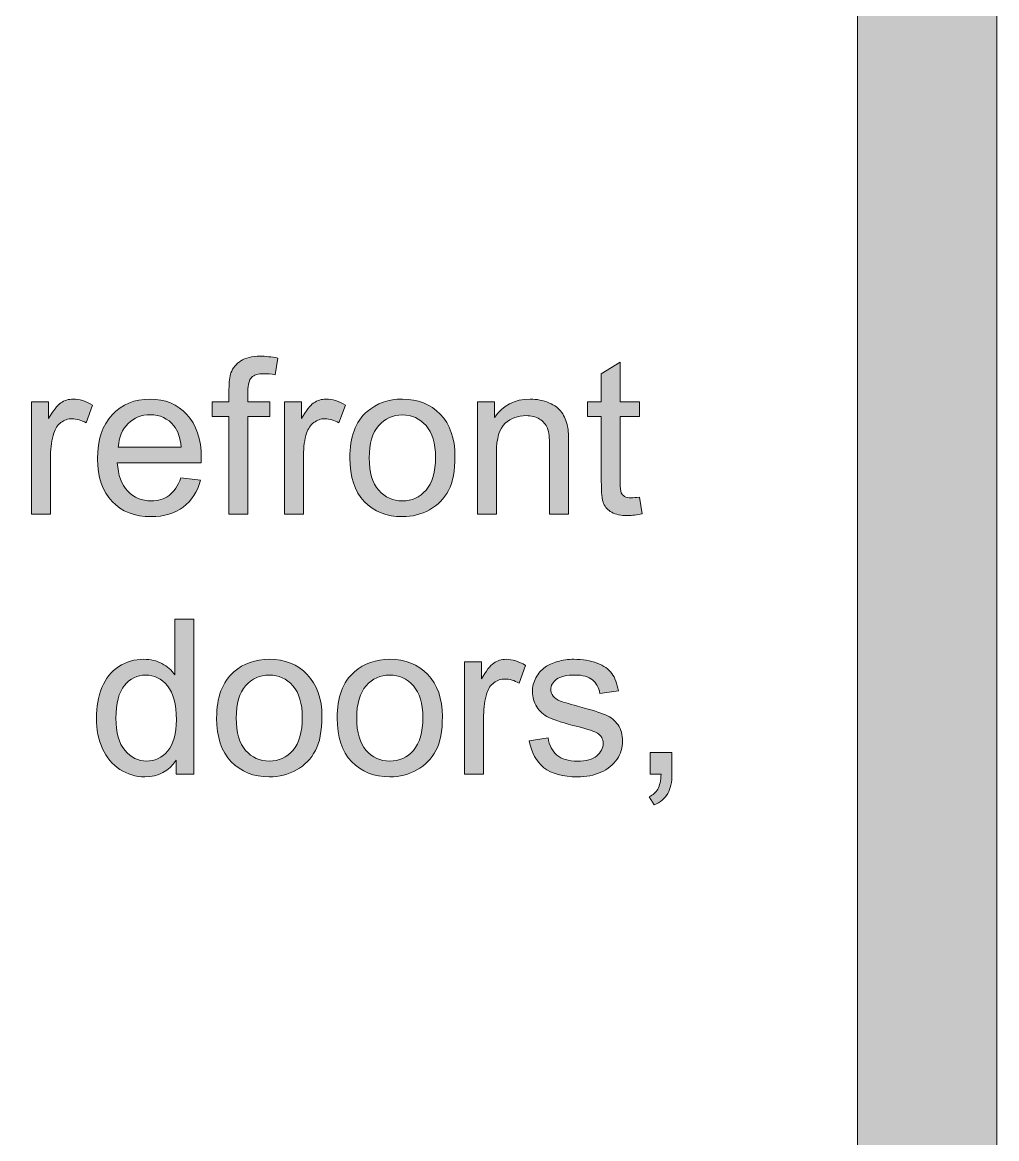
# Model space of a CAD drawing. Header units: inches. Extents: x -17.6 to 82.3, y -15.1 to 23.2.
# Drawn here: x 81.465 to 82.339, y -4.854 to -3.853 of the extents above; entities that cross this region are included whole.
import ezdxf

# ---------------------------------------------------------------- set-up
doc = ezdxf.new("R2010")
doc.units = ezdxf.units.IN
doc.header["$MEASUREMENT"] = 0
doc.layers.get('0').update_dxf_attribs({"lineweight": 0})
doc.layers.add('G-ANNO-TTLB', color=7, linetype='Continuous', lineweight=0)

# ---------------------------------------------------------------- blocks, each defined once
blk = doc.blocks.new('Block_3')
at = {"true_color": 0x000000, "transparency": 33554687}
h = blk.add_hatch(color=18, dxfattribs=at)
h.dxf.hatch_style = 2
edge = h.paths.add_edge_path()
edge.add_spline(control_points=[(81.6504, -4.2938), (81.6504, -4.2938), (81.6504, -4.2062), (81.6504, -4.2062), (81.6504, -4.2062), (81.6353, -4.2062), (81.6353, -4.2062), (81.6353, -4.2062), (81.6353, -4.193), (81.6353, -4.193), (81.6353, -4.193), (81.6504, -4.193), (81.6504, -4.193), (81.6504, -4.193), (81.6504, -4.1822), (81.6504, -4.1822), (81.6504, -4.1755), (81.651, -4.1704), (81.6522, -4.1671), (81.6539, -4.1627), (81.6568, -4.1591), (81.6609, -4.1564), (81.6651, -4.1536), (81.6709, -4.1522), (81.6783, -4.1522), (81.6831, -4.1522), (81.6885, -4.1528), (81.6943, -4.1539), (81.6943, -4.1539), (81.6917, -4.1688), (81.6917, -4.1688), (81.6882, -4.1682), (81.6848, -4.1679), (81.6817, -4.1679), (81.6765, -4.1679), (81.6728, -4.169), (81.6707, -4.1712), (81.6685, -4.1734), (81.6674, -4.1776), (81.6674, -4.1836), (81.6674, -4.1836), (81.6674, -4.193), (81.6674, -4.193), (81.6674, -4.193), (81.6871, -4.193), (81.6871, -4.193), (81.6871, -4.193), (81.6871, -4.2062), (81.6871, -4.2062), (81.6871, -4.2062), (81.6674, -4.2062), (81.6674, -4.2062), (81.6674, -4.2062), (81.6674, -4.2938), (81.6674, -4.2938), (81.6674, -4.2938), (81.6504, -4.2938), (81.6504, -4.2938)], knot_values=[0, 0, 0, 0, 1, 1, 1, 2, 2, 2, 3, 3, 3, 4, 4, 4, 5, 5, 5, 6, 6, 6, 7, 7, 7, 8, 8, 8, 9, 9, 9, 10, 10, 10, 11, 11, 11, 12, 12, 12, 13, 13, 13, 14, 14, 14, 15, 15, 15, 16, 16, 16, 17, 17, 17, 18, 18, 18, 19, 19, 19, 19], degree=3, periodic=0)
h = blk.add_hatch(color=18, dxfattribs=at)
h.dxf.hatch_style = 2
edge = h.paths.add_edge_path()
edge.add_spline(control_points=[(82.0187, -4.2785), (82.0187, -4.2785), (82.0212, -4.2936), (82.0212, -4.2936), (82.0164, -4.2946), (82.0121, -4.2951), (82.0083, -4.2951), (82.0021, -4.2951), (81.9973, -4.2941), (81.9938, -4.2922), (81.9904, -4.2902), (81.988, -4.2876), (81.9866, -4.2844), (81.9852, -4.2812), (81.9845, -4.2745), (81.9845, -4.2643), (81.9845, -4.2643), (81.9845, -4.2062), (81.9845, -4.2062), (81.9845, -4.2062), (81.972, -4.2062), (81.972, -4.2062), (81.972, -4.2062), (81.972, -4.193), (81.972, -4.193), (81.972, -4.193), (81.9845, -4.193), (81.9845, -4.193), (81.9845, -4.193), (81.9845, -4.168), (81.9845, -4.168), (81.9845, -4.168), (82.0015, -4.1577), (82.0015, -4.1577), (82.0015, -4.1577), (82.0015, -4.193), (82.0015, -4.193), (82.0015, -4.193), (82.0187, -4.193), (82.0187, -4.193), (82.0187, -4.193), (82.0187, -4.2062), (82.0187, -4.2062), (82.0187, -4.2062), (82.0015, -4.2062), (82.0015, -4.2062), (82.0015, -4.2062), (82.0015, -4.2652), (82.0015, -4.2652), (82.0015, -4.2701), (82.0018, -4.2732), (82.0024, -4.2746), (82.003, -4.276), (82.004, -4.2771), (82.0054, -4.2779), (82.0067, -4.2788), (82.0087, -4.2792), (82.0112, -4.2792), (82.0131, -4.2792), (82.0156, -4.2789), (82.0187, -4.2785)], knot_values=[0, 0, 0, 0, 1, 1, 1, 2, 2, 2, 3, 3, 3, 4, 4, 4, 5, 5, 5, 6, 6, 6, 7, 7, 7, 8, 8, 8, 9, 9, 9, 10, 10, 10, 11, 11, 11, 12, 12, 12, 13, 13, 13, 14, 14, 14, 15, 15, 15, 16, 16, 16, 17, 17, 17, 18, 18, 18, 19, 19, 19, 20, 20, 20, 20], degree=3, periodic=0)
h = blk.add_hatch(color=18, dxfattribs=at)
h.dxf.hatch_style = 2
edge = h.paths.add_edge_path()
edge.add_spline(control_points=[(81.4733, -4.2938), (81.4733, -4.2938), (81.4733, -4.193), (81.4733, -4.193), (81.4733, -4.193), (81.4886, -4.193), (81.4886, -4.193), (81.4886, -4.193), (81.4886, -4.2082), (81.4886, -4.2082), (81.4926, -4.2011), (81.4962, -4.1964), (81.4995, -4.1941), (81.5028, -4.1918), (81.5065, -4.1907), (81.5105, -4.1907), (81.5162, -4.1907), (81.5221, -4.1925), (81.528, -4.1962), (81.528, -4.1962), (81.5222, -4.212), (81.5222, -4.212), (81.518, -4.2096), (81.5138, -4.2083), (81.5096, -4.2083), (81.5059, -4.2083), (81.5025, -4.2095), (81.4996, -4.2117), (81.4966, -4.2139), (81.4945, -4.2171), (81.4932, -4.2211), (81.4913, -4.2271), (81.4903, -4.2338), (81.4903, -4.241), (81.4903, -4.241), (81.4903, -4.2938), (81.4903, -4.2938), (81.4903, -4.2938), (81.4733, -4.2938), (81.4733, -4.2938)], knot_values=[0, 0, 0, 0, 1, 1, 1, 2, 2, 2, 3, 3, 3, 4, 4, 4, 5, 5, 5, 6, 6, 6, 7, 7, 7, 8, 8, 8, 9, 9, 9, 10, 10, 10, 11, 11, 11, 12, 12, 12, 13, 13, 13, 13], degree=3, periodic=0)
h = blk.add_hatch(color=18, dxfattribs=at)
h.dxf.hatch_style = 2
edge = h.paths.add_edge_path()
edge.add_spline(control_points=[(81.5511, -4.2337), (81.5511, -4.2337), (81.6074, -4.2337), (81.6074, -4.2337), (81.6067, -4.2252), (81.6045, -4.2188), (81.601, -4.2146), (81.5955, -4.208), (81.5885, -4.2047), (81.5798, -4.2047), (81.5719, -4.2047), (81.5653, -4.2074), (81.56, -4.2126), (81.5546, -4.2179), (81.5517, -4.2249), (81.5511, -4.2337)], knot_values=[0, 0, 0, 0, 1, 1, 1, 2, 2, 2, 3, 3, 3, 4, 4, 4, 5, 5, 5, 5], degree=3, periodic=0)
edge = h.paths.add_edge_path()
edge.add_spline(control_points=[(81.6072, -4.2613), (81.6072, -4.2613), (81.6249, -4.2635), (81.6249, -4.2635), (81.6221, -4.2738), (81.6169, -4.2818), (81.6094, -4.2875), (81.6019, -4.2932), (81.5923, -4.2961), (81.5805, -4.2961), (81.5658, -4.2961), (81.5541, -4.2915), (81.5455, -4.2824), (81.5368, -4.2734), (81.5325, -4.2606), (81.5325, -4.2442), (81.5325, -4.2273), (81.5369, -4.2141), (81.5456, -4.2047), (81.5543, -4.1954), (81.5657, -4.1907), (81.5796, -4.1907), (81.5931, -4.1907), (81.6041, -4.1953), (81.6126, -4.2044), (81.6212, -4.2136), (81.6255, -4.2265), (81.6255, -4.2432), (81.6255, -4.2442), (81.6254, -4.2457), (81.6254, -4.2477), (81.6254, -4.2477), (81.5502, -4.2477), (81.5502, -4.2477), (81.5508, -4.2588), (81.5539, -4.2673), (81.5596, -4.2732), (81.5652, -4.2791), (81.5722, -4.282), (81.5806, -4.282), (81.5869, -4.282), (81.5923, -4.2804), (81.5967, -4.2771), (81.6011, -4.2738), (81.6046, -4.2685), (81.6072, -4.2613)], knot_values=[0, 0, 0, 0, 1, 1, 1, 2, 2, 2, 3, 3, 3, 4, 4, 4, 5, 5, 5, 6, 6, 6, 7, 7, 7, 8, 8, 8, 9, 9, 9, 10, 10, 10, 11, 11, 11, 12, 12, 12, 13, 13, 13, 14, 14, 14, 15, 15, 15, 15], degree=3, periodic=0)
h = blk.add_hatch(color=18, dxfattribs=at)
h.dxf.hatch_style = 2
edge = h.paths.add_edge_path()
edge.add_spline(control_points=[(81.7002, -4.2938), (81.7002, -4.2938), (81.7002, -4.193), (81.7002, -4.193), (81.7002, -4.193), (81.7155, -4.193), (81.7155, -4.193), (81.7155, -4.193), (81.7155, -4.2082), (81.7155, -4.2082), (81.7195, -4.2011), (81.7231, -4.1964), (81.7264, -4.1941), (81.7297, -4.1918), (81.7334, -4.1907), (81.7374, -4.1907), (81.7432, -4.1907), (81.749, -4.1925), (81.755, -4.1962), (81.755, -4.1962), (81.7491, -4.212), (81.7491, -4.212), (81.7449, -4.2096), (81.7407, -4.2083), (81.7365, -4.2083), (81.7328, -4.2083), (81.7295, -4.2095), (81.7265, -4.2117), (81.7235, -4.2139), (81.7214, -4.2171), (81.7201, -4.2211), (81.7182, -4.2271), (81.7173, -4.2338), (81.7173, -4.241), (81.7173, -4.241), (81.7173, -4.2938), (81.7173, -4.2938), (81.7173, -4.2938), (81.7002, -4.2938), (81.7002, -4.2938)], knot_values=[0, 0, 0, 0, 1, 1, 1, 2, 2, 2, 3, 3, 3, 4, 4, 4, 5, 5, 5, 6, 6, 6, 7, 7, 7, 8, 8, 8, 9, 9, 9, 10, 10, 10, 11, 11, 11, 12, 12, 12, 13, 13, 13, 13], degree=3, periodic=0)
h = blk.add_hatch(color=18, dxfattribs=at)
h.dxf.hatch_style = 2
edge = h.paths.add_edge_path()
edge.add_spline(control_points=[(81.7763, -4.2434), (81.7763, -4.2563), (81.7791, -4.266), (81.7848, -4.2724), (81.7904, -4.2788), (81.7975, -4.282), (81.806, -4.282), (81.8145, -4.282), (81.8216, -4.2788), (81.8272, -4.2723), (81.8328, -4.2659), (81.8357, -4.256), (81.8357, -4.2428), (81.8357, -4.2303), (81.8328, -4.2209), (81.8272, -4.2145), (81.8215, -4.208), (81.8145, -4.2048), (81.806, -4.2048), (81.7975, -4.2048), (81.7904, -4.208), (81.7848, -4.2144), (81.7791, -4.2208), (81.7763, -4.2305), (81.7763, -4.2434)], knot_values=[0, 0, 0, 0, 1, 1, 1, 2, 2, 2, 3, 3, 3, 4, 4, 4, 5, 5, 5, 6, 6, 6, 7, 7, 7, 8, 8, 8, 8], degree=3, periodic=0)
edge = h.paths.add_edge_path()
edge.add_spline(control_points=[(81.7588, -4.2434), (81.7588, -4.2247), (81.7639, -4.2109), (81.7743, -4.2019), (81.783, -4.1944), (81.7936, -4.1907), (81.806, -4.1907), (81.8199, -4.1907), (81.8312, -4.1952), (81.84, -4.2043), (81.8488, -4.2134), (81.8532, -4.2259), (81.8532, -4.2419), (81.8532, -4.2549), (81.8513, -4.2651), (81.8474, -4.2726), (81.8435, -4.28), (81.8378, -4.2858), (81.8304, -4.2899), (81.8229, -4.294), (81.8148, -4.2961), (81.806, -4.2961), (81.7919, -4.2961), (81.7805, -4.2915), (81.7718, -4.2825), (81.7631, -4.2734), (81.7588, -4.2604), (81.7588, -4.2434)], knot_values=[0, 0, 0, 0, 1, 1, 1, 2, 2, 2, 3, 3, 3, 4, 4, 4, 5, 5, 5, 6, 6, 6, 7, 7, 7, 8, 8, 8, 9, 9, 9, 9], degree=3, periodic=0)
h = blk.add_hatch(color=18, dxfattribs=at)
h.dxf.hatch_style = 2
edge = h.paths.add_edge_path()
edge.add_spline(control_points=[(81.8733, -4.2938), (81.8733, -4.2938), (81.8733, -4.193), (81.8733, -4.193), (81.8733, -4.193), (81.8886, -4.193), (81.8886, -4.193), (81.8886, -4.193), (81.8886, -4.2073), (81.8886, -4.2073), (81.8961, -4.1962), (81.9067, -4.1907), (81.9207, -4.1907), (81.9268, -4.1907), (81.9324, -4.1918), (81.9375, -4.194), (81.9426, -4.1961), (81.9464, -4.199), (81.9489, -4.2025), (81.9515, -4.2061), (81.9532, -4.2103), (81.9542, -4.2152), (81.9549, -4.2183), (81.9552, -4.2239), (81.9552, -4.2318), (81.9552, -4.2318), (81.9552, -4.2938), (81.9552, -4.2938), (81.9552, -4.2938), (81.9381, -4.2938), (81.9381, -4.2938), (81.9381, -4.2938), (81.9381, -4.2324), (81.9381, -4.2324), (81.9381, -4.2255), (81.9374, -4.2203), (81.9361, -4.2168), (81.9348, -4.2134), (81.9324, -4.2106), (81.929, -4.2086), (81.9256, -4.2065), (81.9217, -4.2055), (81.9171, -4.2055), (81.9098, -4.2055), (81.9036, -4.2078), (81.8983, -4.2124), (81.893, -4.217), (81.8904, -4.2258), (81.8904, -4.2387), (81.8904, -4.2387), (81.8904, -4.2938), (81.8904, -4.2938), (81.8904, -4.2938), (81.8733, -4.2938), (81.8733, -4.2938)], knot_values=[0, 0, 0, 0, 1, 1, 1, 2, 2, 2, 3, 3, 3, 4, 4, 4, 5, 5, 5, 6, 6, 6, 7, 7, 7, 8, 8, 8, 9, 9, 9, 10, 10, 10, 11, 11, 11, 12, 12, 12, 13, 13, 13, 14, 14, 14, 15, 15, 15, 16, 16, 16, 17, 17, 17, 18, 18, 18, 18], degree=3, periodic=0)
h = blk.add_hatch(color=18, dxfattribs=at)
h.dxf.hatch_style = 2
edge = h.paths.add_edge_path()
edge.add_spline(control_points=[(81.5489, -4.4768), (81.5489, -4.4897), (81.5516, -4.4994), (81.5571, -4.5058), (81.5625, -4.5121), (81.569, -4.5153), (81.5764, -4.5153), (81.5838, -4.5153), (81.5902, -4.5123), (81.5954, -4.5062), (81.6006, -4.5001), (81.6032, -4.4907), (81.6032, -4.4782), (81.6032, -4.4644), (81.6006, -4.4543), (81.5953, -4.4478), (81.59, -4.4414), (81.5834, -4.4382), (81.5756, -4.4382), (81.568, -4.4382), (81.5617, -4.4413), (81.5566, -4.4475), (81.5515, -4.4537), (81.5489, -4.4634), (81.5489, -4.4768)], knot_values=[0, 0, 0, 0, 1, 1, 1, 2, 2, 2, 3, 3, 3, 4, 4, 4, 5, 5, 5, 6, 6, 6, 7, 7, 7, 8, 8, 8, 8], degree=3, periodic=0)
edge = h.paths.add_edge_path()
edge.add_spline(control_points=[(81.6029, -4.5271), (81.6029, -4.5271), (81.6029, -4.5144), (81.6029, -4.5144), (81.5966, -4.5244), (81.5872, -4.5294), (81.5748, -4.5294), (81.5667, -4.5294), (81.5593, -4.5272), (81.5526, -4.5227), (81.5458, -4.5183), (81.5406, -4.5121), (81.5369, -4.5042), (81.5332, -4.4962), (81.5314, -4.4871), (81.5314, -4.4768), (81.5314, -4.4667), (81.533, -4.4576), (81.5364, -4.4494), (81.5398, -4.4412), (81.5448, -4.4349), (81.5515, -4.4306), (81.5582, -4.4262), (81.5657, -4.424), (81.574, -4.424), (81.5801, -4.424), (81.5855, -4.4253), (81.5902, -4.4279), (81.595, -4.4304), (81.5988, -4.4338), (81.6018, -4.4379), (81.6018, -4.4379), (81.6018, -4.3879), (81.6018, -4.3879), (81.6018, -4.3879), (81.6188, -4.3879), (81.6188, -4.3879), (81.6188, -4.3879), (81.6188, -4.5271), (81.6188, -4.5271), (81.6188, -4.5271), (81.6029, -4.5271), (81.6029, -4.5271)], knot_values=[0, 0, 0, 0, 1, 1, 1, 2, 2, 2, 3, 3, 3, 4, 4, 4, 5, 5, 5, 6, 6, 6, 7, 7, 7, 8, 8, 8, 9, 9, 9, 10, 10, 10, 11, 11, 11, 12, 12, 12, 13, 13, 13, 14, 14, 14, 14], degree=3, periodic=0)
h = blk.add_hatch(color=18, dxfattribs=at)
h.dxf.hatch_style = 2
edge = h.paths.add_edge_path()
edge.add_spline(control_points=[(81.6569, -4.4767), (81.6569, -4.4896), (81.6597, -4.4993), (81.6653, -4.5057), (81.671, -4.5121), (81.6781, -4.5153), (81.6866, -4.5153), (81.6951, -4.5153), (81.7021, -4.5121), (81.7078, -4.5057), (81.7134, -4.4992), (81.7162, -4.4894), (81.7162, -4.4761), (81.7162, -4.4637), (81.7134, -4.4542), (81.7077, -4.4478), (81.7021, -4.4414), (81.695, -4.4382), (81.6866, -4.4382), (81.6781, -4.4382), (81.671, -4.4414), (81.6653, -4.4477), (81.6597, -4.4541), (81.6569, -4.4638), (81.6569, -4.4767)], knot_values=[0, 0, 0, 0, 1, 1, 1, 2, 2, 2, 3, 3, 3, 4, 4, 4, 5, 5, 5, 6, 6, 6, 7, 7, 7, 8, 8, 8, 8], degree=3, periodic=0)
edge = h.paths.add_edge_path()
edge.add_spline(control_points=[(81.6393, -4.4767), (81.6393, -4.458), (81.6445, -4.4442), (81.6549, -4.4352), (81.6636, -4.4277), (81.6741, -4.424), (81.6866, -4.424), (81.7005, -4.424), (81.7118, -4.4285), (81.7206, -4.4376), (81.7294, -4.4467), (81.7338, -4.4593), (81.7338, -4.4753), (81.7338, -4.4883), (81.7318, -4.4985), (81.7279, -4.5059), (81.7241, -4.5133), (81.7184, -4.5191), (81.711, -4.5232), (81.7035, -4.5273), (81.6954, -4.5294), (81.6866, -4.5294), (81.6725, -4.5294), (81.6611, -4.5249), (81.6524, -4.5158), (81.6437, -4.5068), (81.6393, -4.4937), (81.6393, -4.4767)], knot_values=[0, 0, 0, 0, 1, 1, 1, 2, 2, 2, 3, 3, 3, 4, 4, 4, 5, 5, 5, 6, 6, 6, 7, 7, 7, 8, 8, 8, 9, 9, 9, 9], degree=3, periodic=0)
h = blk.add_hatch(color=18, dxfattribs=at)
h.dxf.hatch_style = 2
edge = h.paths.add_edge_path()
edge.add_spline(control_points=[(81.765, -4.4767), (81.765, -4.4896), (81.7678, -4.4993), (81.7735, -4.5057), (81.7791, -4.5121), (81.7862, -4.5153), (81.7947, -4.5153), (81.8032, -4.5153), (81.8103, -4.5121), (81.8159, -4.5057), (81.8215, -4.4992), (81.8244, -4.4894), (81.8244, -4.4761), (81.8244, -4.4637), (81.8215, -4.4542), (81.8159, -4.4478), (81.8102, -4.4414), (81.8032, -4.4382), (81.7947, -4.4382), (81.7862, -4.4382), (81.7791, -4.4414), (81.7735, -4.4477), (81.7678, -4.4541), (81.765, -4.4638), (81.765, -4.4767)], knot_values=[0, 0, 0, 0, 1, 1, 1, 2, 2, 2, 3, 3, 3, 4, 4, 4, 5, 5, 5, 6, 6, 6, 7, 7, 7, 8, 8, 8, 8], degree=3, periodic=0)
edge = h.paths.add_edge_path()
edge.add_spline(control_points=[(81.7475, -4.4767), (81.7475, -4.458), (81.7526, -4.4442), (81.763, -4.4352), (81.7717, -4.4277), (81.7823, -4.424), (81.7947, -4.424), (81.8086, -4.424), (81.8199, -4.4285), (81.8287, -4.4376), (81.8375, -4.4467), (81.8419, -4.4593), (81.8419, -4.4753), (81.8419, -4.4883), (81.84, -4.4985), (81.8361, -4.5059), (81.8322, -4.5133), (81.8265, -4.5191), (81.8191, -4.5232), (81.8117, -4.5273), (81.8035, -4.5294), (81.7947, -4.5294), (81.7806, -4.5294), (81.7692, -4.5249), (81.7605, -4.5158), (81.7518, -4.5068), (81.7475, -4.4937), (81.7475, -4.4767)], knot_values=[0, 0, 0, 0, 1, 1, 1, 2, 2, 2, 3, 3, 3, 4, 4, 4, 5, 5, 5, 6, 6, 6, 7, 7, 7, 8, 8, 8, 9, 9, 9, 9], degree=3, periodic=0)
h = blk.add_hatch(color=18, dxfattribs=at)
h.dxf.hatch_style = 2
edge = h.paths.add_edge_path()
edge.add_spline(control_points=[(81.8618, -4.5271), (81.8618, -4.5271), (81.8618, -4.4263), (81.8618, -4.4263), (81.8618, -4.4263), (81.8771, -4.4263), (81.8771, -4.4263), (81.8771, -4.4263), (81.8771, -4.4416), (81.8771, -4.4416), (81.8811, -4.4344), (81.8847, -4.4297), (81.888, -4.4274), (81.8913, -4.4251), (81.895, -4.424), (81.899, -4.424), (81.9047, -4.424), (81.9106, -4.4258), (81.9166, -4.4295), (81.9166, -4.4295), (81.9107, -4.4454), (81.9107, -4.4454), (81.9065, -4.4429), (81.9023, -4.4417), (81.8981, -4.4417), (81.8944, -4.4417), (81.891, -4.4428), (81.8881, -4.445), (81.8851, -4.4473), (81.883, -4.4504), (81.8817, -4.4544), (81.8798, -4.4605), (81.8789, -4.4671), (81.8789, -4.4743), (81.8789, -4.4743), (81.8789, -4.5271), (81.8789, -4.5271), (81.8789, -4.5271), (81.8618, -4.5271), (81.8618, -4.5271)], knot_values=[0, 0, 0, 0, 1, 1, 1, 2, 2, 2, 3, 3, 3, 4, 4, 4, 5, 5, 5, 6, 6, 6, 7, 7, 7, 8, 8, 8, 9, 9, 9, 10, 10, 10, 11, 11, 11, 12, 12, 12, 13, 13, 13, 13], degree=3, periodic=0)
h = blk.add_hatch(color=18, dxfattribs=at)
h.dxf.hatch_style = 2
edge = h.paths.add_edge_path()
edge.add_spline(control_points=[(81.9199, -4.497), (81.9199, -4.497), (81.9368, -4.4944), (81.9368, -4.4944), (81.9377, -4.5011), (81.9404, -4.5063), (81.9447, -4.5099), (81.949, -4.5135), (81.9551, -4.5153), (81.9629, -4.5153), (81.9707, -4.5153), (81.9766, -4.5137), (81.9804, -4.5105), (81.9842, -4.5074), (81.9861, -4.5036), (81.9861, -4.4993), (81.9861, -4.4954), (81.9844, -4.4924), (81.981, -4.4902), (81.9787, -4.4887), (81.9728, -4.4867), (81.9635, -4.4844), (81.951, -4.4812), (81.9423, -4.4785), (81.9375, -4.4762), (81.9326, -4.4739), (81.929, -4.4707), (81.9265, -4.4666), (81.924, -4.4625), (81.9227, -4.458), (81.9227, -4.4531), (81.9227, -4.4486), (81.9237, -4.4444), (81.9258, -4.4406), (81.9279, -4.4367), (81.9307, -4.4336), (81.9342, -4.431), (81.9369, -4.4291), (81.9405, -4.4274), (81.9451, -4.426), (81.9497, -4.4247), (81.9546, -4.424), (81.9599, -4.424), (81.9678, -4.424), (81.9747, -4.4251), (81.9807, -4.4274), (81.9867, -4.4297), (81.9911, -4.4328), (81.9939, -4.4367), (81.9968, -4.4406), (81.9987, -4.4458), (81.9998, -4.4523), (81.9998, -4.4523), (81.9831, -4.4546), (81.9831, -4.4546), (81.9823, -4.4494), (81.9801, -4.4453), (81.9765, -4.4424), (81.9729, -4.4395), (81.9677, -4.4381), (81.9611, -4.4381), (81.9532, -4.4381), (81.9476, -4.4394), (81.9443, -4.4419), (81.9409, -4.4445), (81.9392, -4.4476), (81.9392, -4.4511), (81.9392, -4.4533), (81.9399, -4.4553), (81.9413, -4.457), (81.9427, -4.4589), (81.9449, -4.4604), (81.9479, -4.4616), (81.9496, -4.4622), (81.9546, -4.4637), (81.963, -4.466), (81.9751, -4.4692), (81.9835, -4.4718), (81.9883, -4.4739), (81.9931, -4.476), (81.9968, -4.4789), (81.9995, -4.4829), (82.0023, -4.4868), (82.0036, -4.4917), (82.0036, -4.4975), (82.0036, -4.5032), (82.002, -4.5086), (81.9986, -4.5136), (81.9953, -4.5186), (81.9905, -4.5225), (81.9842, -4.5253), (81.978, -4.528), (81.9709, -4.5294), (81.963, -4.5294), (81.9499, -4.5294), (81.9399, -4.5267), (81.933, -4.5212), (81.9262, -4.5158), (81.9218, -4.5077), (81.9199, -4.497)], knot_values=[0, 0, 0, 0, 1, 1, 1, 2, 2, 2, 3, 3, 3, 4, 4, 4, 5, 5, 5, 6, 6, 6, 7, 7, 7, 8, 8, 8, 9, 9, 9, 10, 10, 10, 11, 11, 11, 12, 12, 12, 13, 13, 13, 14, 14, 14, 15, 15, 15, 16, 16, 16, 17, 17, 17, 18, 18, 18, 19, 19, 19, 20, 20, 20, 21, 21, 21, 22, 22, 22, 23, 23, 23, 24, 24, 24, 25, 25, 25, 26, 26, 26, 27, 27, 27, 28, 28, 28, 29, 29, 29, 30, 30, 30, 31, 31, 31, 32, 32, 32, 33, 33, 33, 33], degree=3, periodic=0)
h = blk.add_hatch(color=18, dxfattribs=at)
h.dxf.hatch_style = 2
edge = h.paths.add_edge_path()
edge.add_spline(control_points=[(82.0284, -4.5271), (82.0284, -4.5271), (82.0284, -4.5076), (82.0284, -4.5076), (82.0284, -4.5076), (82.0479, -4.5076), (82.0479, -4.5076), (82.0479, -4.5076), (82.0479, -4.5271), (82.0479, -4.5271), (82.0479, -4.5343), (82.0466, -4.54), (82.0441, -4.5444), (82.0415, -4.5488), (82.0375, -4.5522), (82.032, -4.5546), (82.032, -4.5546), (82.0273, -4.5473), (82.0273, -4.5473), (82.0309, -4.5457), (82.0335, -4.5434), (82.0352, -4.5404), (82.0369, -4.5373), (82.0379, -4.5329), (82.0381, -4.5271), (82.0381, -4.5271), (82.0284, -4.5271), (82.0284, -4.5271)], knot_values=[0, 0, 0, 0, 1, 1, 1, 2, 2, 2, 3, 3, 3, 4, 4, 4, 5, 5, 5, 6, 6, 6, 7, 7, 7, 8, 8, 8, 9, 9, 9, 9], degree=3, periodic=0)
for points, knots in [([(81.6504, -4.2938), (81.6504, -4.2938), (81.6504, -4.2062), (81.6504, -4.2062), (81.6504, -4.2062), (81.6353, -4.2062), (81.6353, -4.2062), (81.6353, -4.2062), (81.6353, -4.193), (81.6353, -4.193), (81.6353, -4.193), (81.6504, -4.193), (81.6504, -4.193), (81.6504, -4.193), (81.6504, -4.1822), (81.6504, -4.1822), (81.6504, -4.1755), (81.651, -4.1704), (81.6522, -4.1671), (81.6539, -4.1627), (81.6568, -4.1591), (81.6609, -4.1564), (81.6651, -4.1536), (81.6709, -4.1522), (81.6783, -4.1522), (81.6831, -4.1522), (81.6885, -4.1528), (81.6943, -4.1539), (81.6943, -4.1539), (81.6917, -4.1688), (81.6917, -4.1688), (81.6882, -4.1682), (81.6848, -4.1679), (81.6817, -4.1679), (81.6765, -4.1679), (81.6728, -4.169), (81.6707, -4.1712), (81.6685, -4.1734), (81.6674, -4.1776), (81.6674, -4.1836), (81.6674, -4.1836), (81.6674, -4.193), (81.6674, -4.193), (81.6674, -4.193), (81.6871, -4.193), (81.6871, -4.193), (81.6871, -4.193), (81.6871, -4.2062), (81.6871, -4.2062), (81.6871, -4.2062), (81.6674, -4.2062), (81.6674, -4.2062), (81.6674, -4.2062), (81.6674, -4.2938), (81.6674, -4.2938), (81.6674, -4.2938), (81.6504, -4.2938), (81.6504, -4.2938)], [0, 0, 0, 0, 1, 1, 1, 2, 2, 2, 3, 3, 3, 4, 4, 4, 5, 5, 5, 6, 6, 6, 7, 7, 7, 8, 8, 8, 9, 9, 9, 10, 10, 10, 11, 11, 11, 12, 12, 12, 13, 13, 13, 14, 14, 14, 15, 15, 15, 16, 16, 16, 17, 17, 17, 18, 18, 18, 19, 19, 19, 19]), ([(82.0187, -4.2785), (82.0187, -4.2785), (82.0212, -4.2936), (82.0212, -4.2936), (82.0164, -4.2946), (82.0121, -4.2951), (82.0083, -4.2951), (82.0021, -4.2951), (81.9973, -4.2941), (81.9938, -4.2922), (81.9904, -4.2902), (81.988, -4.2876), (81.9866, -4.2844), (81.9852, -4.2812), (81.9845, -4.2745), (81.9845, -4.2643), (81.9845, -4.2643), (81.9845, -4.2062), (81.9845, -4.2062), (81.9845, -4.2062), (81.972, -4.2062), (81.972, -4.2062), (81.972, -4.2062), (81.972, -4.193), (81.972, -4.193), (81.972, -4.193), (81.9845, -4.193), (81.9845, -4.193), (81.9845, -4.193), (81.9845, -4.168), (81.9845, -4.168), (81.9845, -4.168), (82.0015, -4.1577), (82.0015, -4.1577), (82.0015, -4.1577), (82.0015, -4.193), (82.0015, -4.193), (82.0015, -4.193), (82.0187, -4.193), (82.0187, -4.193), (82.0187, -4.193), (82.0187, -4.2062), (82.0187, -4.2062), (82.0187, -4.2062), (82.0015, -4.2062), (82.0015, -4.2062), (82.0015, -4.2062), (82.0015, -4.2652), (82.0015, -4.2652), (82.0015, -4.2701), (82.0018, -4.2732), (82.0024, -4.2746), (82.003, -4.276), (82.004, -4.2771), (82.0054, -4.2779), (82.0067, -4.2788), (82.0087, -4.2792), (82.0112, -4.2792), (82.0131, -4.2792), (82.0156, -4.2789), (82.0187, -4.2785)], [0, 0, 0, 0, 1, 1, 1, 2, 2, 2, 3, 3, 3, 4, 4, 4, 5, 5, 5, 6, 6, 6, 7, 7, 7, 8, 8, 8, 9, 9, 9, 10, 10, 10, 11, 11, 11, 12, 12, 12, 13, 13, 13, 14, 14, 14, 15, 15, 15, 16, 16, 16, 17, 17, 17, 18, 18, 18, 19, 19, 19, 20, 20, 20, 20]), ([(81.4733, -4.2938), (81.4733, -4.2938), (81.4733, -4.193), (81.4733, -4.193), (81.4733, -4.193), (81.4886, -4.193), (81.4886, -4.193), (81.4886, -4.193), (81.4886, -4.2082), (81.4886, -4.2082), (81.4926, -4.2011), (81.4962, -4.1964), (81.4995, -4.1941), (81.5028, -4.1918), (81.5065, -4.1907), (81.5105, -4.1907), (81.5162, -4.1907), (81.5221, -4.1925), (81.528, -4.1962), (81.528, -4.1962), (81.5222, -4.212), (81.5222, -4.212), (81.518, -4.2096), (81.5138, -4.2083), (81.5096, -4.2083), (81.5059, -4.2083), (81.5025, -4.2095), (81.4996, -4.2117), (81.4966, -4.2139), (81.4945, -4.2171), (81.4932, -4.2211), (81.4913, -4.2271), (81.4903, -4.2338), (81.4903, -4.241), (81.4903, -4.241), (81.4903, -4.2938), (81.4903, -4.2938), (81.4903, -4.2938), (81.4733, -4.2938), (81.4733, -4.2938)], [0, 0, 0, 0, 1, 1, 1, 2, 2, 2, 3, 3, 3, 4, 4, 4, 5, 5, 5, 6, 6, 6, 7, 7, 7, 8, 8, 8, 9, 9, 9, 10, 10, 10, 11, 11, 11, 12, 12, 12, 13, 13, 13, 13]), ([(81.6072, -4.2613), (81.6072, -4.2613), (81.6249, -4.2635), (81.6249, -4.2635), (81.6221, -4.2738), (81.6169, -4.2818), (81.6094, -4.2875), (81.6019, -4.2932), (81.5923, -4.2961), (81.5805, -4.2961), (81.5658, -4.2961), (81.5541, -4.2915), (81.5455, -4.2824), (81.5368, -4.2734), (81.5325, -4.2606), (81.5325, -4.2442), (81.5325, -4.2273), (81.5369, -4.2141), (81.5456, -4.2047), (81.5543, -4.1954), (81.5657, -4.1907), (81.5796, -4.1907), (81.5931, -4.1907), (81.6041, -4.1953), (81.6126, -4.2044), (81.6212, -4.2136), (81.6255, -4.2265), (81.6255, -4.2432), (81.6255, -4.2442), (81.6254, -4.2457), (81.6254, -4.2477), (81.6254, -4.2477), (81.5502, -4.2477), (81.5502, -4.2477), (81.5508, -4.2588), (81.5539, -4.2673), (81.5596, -4.2732), (81.5652, -4.2791), (81.5722, -4.282), (81.5806, -4.282), (81.5869, -4.282), (81.5923, -4.2804), (81.5967, -4.2771), (81.6011, -4.2738), (81.6046, -4.2685), (81.6072, -4.2613)], [0, 0, 0, 0, 1, 1, 1, 2, 2, 2, 3, 3, 3, 4, 4, 4, 5, 5, 5, 6, 6, 6, 7, 7, 7, 8, 8, 8, 9, 9, 9, 10, 10, 10, 11, 11, 11, 12, 12, 12, 13, 13, 13, 14, 14, 14, 15, 15, 15, 15]), ([(81.7002, -4.2938), (81.7002, -4.2938), (81.7002, -4.193), (81.7002, -4.193), (81.7002, -4.193), (81.7155, -4.193), (81.7155, -4.193), (81.7155, -4.193), (81.7155, -4.2082), (81.7155, -4.2082), (81.7195, -4.2011), (81.7231, -4.1964), (81.7264, -4.1941), (81.7297, -4.1918), (81.7334, -4.1907), (81.7374, -4.1907), (81.7432, -4.1907), (81.749, -4.1925), (81.755, -4.1962), (81.755, -4.1962), (81.7491, -4.212), (81.7491, -4.212), (81.7449, -4.2096), (81.7407, -4.2083), (81.7365, -4.2083), (81.7328, -4.2083), (81.7295, -4.2095), (81.7265, -4.2117), (81.7235, -4.2139), (81.7214, -4.2171), (81.7201, -4.2211), (81.7182, -4.2271), (81.7173, -4.2338), (81.7173, -4.241), (81.7173, -4.241), (81.7173, -4.2938), (81.7173, -4.2938), (81.7173, -4.2938), (81.7002, -4.2938), (81.7002, -4.2938)], [0, 0, 0, 0, 1, 1, 1, 2, 2, 2, 3, 3, 3, 4, 4, 4, 5, 5, 5, 6, 6, 6, 7, 7, 7, 8, 8, 8, 9, 9, 9, 10, 10, 10, 11, 11, 11, 12, 12, 12, 13, 13, 13, 13]), ([(81.7588, -4.2434), (81.7588, -4.2247), (81.7639, -4.2109), (81.7743, -4.2019), (81.783, -4.1944), (81.7936, -4.1907), (81.806, -4.1907), (81.8199, -4.1907), (81.8312, -4.1952), (81.84, -4.2043), (81.8488, -4.2134), (81.8532, -4.2259), (81.8532, -4.2419), (81.8532, -4.2549), (81.8513, -4.2651), (81.8474, -4.2726), (81.8435, -4.28), (81.8378, -4.2858), (81.8304, -4.2899), (81.8229, -4.294), (81.8148, -4.2961), (81.806, -4.2961), (81.7919, -4.2961), (81.7805, -4.2915), (81.7718, -4.2825), (81.7631, -4.2734), (81.7588, -4.2604), (81.7588, -4.2434)], [0, 0, 0, 0, 1, 1, 1, 2, 2, 2, 3, 3, 3, 4, 4, 4, 5, 5, 5, 6, 6, 6, 7, 7, 7, 8, 8, 8, 9, 9, 9, 9]), ([(81.8733, -4.2938), (81.8733, -4.2938), (81.8733, -4.193), (81.8733, -4.193), (81.8733, -4.193), (81.8886, -4.193), (81.8886, -4.193), (81.8886, -4.193), (81.8886, -4.2073), (81.8886, -4.2073), (81.8961, -4.1962), (81.9067, -4.1907), (81.9207, -4.1907), (81.9268, -4.1907), (81.9324, -4.1918), (81.9375, -4.194), (81.9426, -4.1961), (81.9464, -4.199), (81.9489, -4.2025), (81.9515, -4.2061), (81.9532, -4.2103), (81.9542, -4.2152), (81.9549, -4.2183), (81.9552, -4.2239), (81.9552, -4.2318), (81.9552, -4.2318), (81.9552, -4.2938), (81.9552, -4.2938), (81.9552, -4.2938), (81.9381, -4.2938), (81.9381, -4.2938), (81.9381, -4.2938), (81.9381, -4.2324), (81.9381, -4.2324), (81.9381, -4.2255), (81.9374, -4.2203), (81.9361, -4.2168), (81.9348, -4.2134), (81.9324, -4.2106), (81.929, -4.2086), (81.9256, -4.2065), (81.9217, -4.2055), (81.9171, -4.2055), (81.9098, -4.2055), (81.9036, -4.2078), (81.8983, -4.2124), (81.893, -4.217), (81.8904, -4.2258), (81.8904, -4.2387), (81.8904, -4.2387), (81.8904, -4.2938), (81.8904, -4.2938), (81.8904, -4.2938), (81.8733, -4.2938), (81.8733, -4.2938)], [0, 0, 0, 0, 1, 1, 1, 2, 2, 2, 3, 3, 3, 4, 4, 4, 5, 5, 5, 6, 6, 6, 7, 7, 7, 8, 8, 8, 9, 9, 9, 10, 10, 10, 11, 11, 11, 12, 12, 12, 13, 13, 13, 14, 14, 14, 15, 15, 15, 16, 16, 16, 17, 17, 17, 18, 18, 18, 18]), ([(81.5511, -4.2337), (81.5511, -4.2337), (81.6074, -4.2337), (81.6074, -4.2337), (81.6067, -4.2252), (81.6045, -4.2188), (81.601, -4.2146), (81.5955, -4.208), (81.5885, -4.2047), (81.5798, -4.2047), (81.5719, -4.2047), (81.5653, -4.2074), (81.56, -4.2126), (81.5546, -4.2179), (81.5517, -4.2249), (81.5511, -4.2337)], [0, 0, 0, 0, 1, 1, 1, 2, 2, 2, 3, 3, 3, 4, 4, 4, 5, 5, 5, 5]), ([(81.7763, -4.2434), (81.7763, -4.2563), (81.7791, -4.266), (81.7848, -4.2724), (81.7904, -4.2788), (81.7975, -4.282), (81.806, -4.282), (81.8145, -4.282), (81.8216, -4.2788), (81.8272, -4.2723), (81.8328, -4.2659), (81.8357, -4.256), (81.8357, -4.2428), (81.8357, -4.2303), (81.8328, -4.2209), (81.8272, -4.2145), (81.8215, -4.208), (81.8145, -4.2048), (81.806, -4.2048), (81.7975, -4.2048), (81.7904, -4.208), (81.7848, -4.2144), (81.7791, -4.2208), (81.7763, -4.2305), (81.7763, -4.2434)], [0, 0, 0, 0, 1, 1, 1, 2, 2, 2, 3, 3, 3, 4, 4, 4, 5, 5, 5, 6, 6, 6, 7, 7, 7, 8, 8, 8, 8]), ([(81.6029, -4.5271), (81.6029, -4.5271), (81.6029, -4.5144), (81.6029, -4.5144), (81.5966, -4.5244), (81.5872, -4.5294), (81.5748, -4.5294), (81.5667, -4.5294), (81.5593, -4.5272), (81.5526, -4.5227), (81.5458, -4.5183), (81.5406, -4.5121), (81.5369, -4.5042), (81.5332, -4.4962), (81.5314, -4.4871), (81.5314, -4.4768), (81.5314, -4.4667), (81.533, -4.4576), (81.5364, -4.4494), (81.5398, -4.4412), (81.5448, -4.4349), (81.5515, -4.4306), (81.5582, -4.4262), (81.5657, -4.424), (81.574, -4.424), (81.5801, -4.424), (81.5855, -4.4253), (81.5902, -4.4279), (81.595, -4.4304), (81.5988, -4.4338), (81.6018, -4.4379), (81.6018, -4.4379), (81.6018, -4.3879), (81.6018, -4.3879), (81.6018, -4.3879), (81.6188, -4.3879), (81.6188, -4.3879), (81.6188, -4.3879), (81.6188, -4.5271), (81.6188, -4.5271), (81.6188, -4.5271), (81.6029, -4.5271), (81.6029, -4.5271)], [0, 0, 0, 0, 1, 1, 1, 2, 2, 2, 3, 3, 3, 4, 4, 4, 5, 5, 5, 6, 6, 6, 7, 7, 7, 8, 8, 8, 9, 9, 9, 10, 10, 10, 11, 11, 11, 12, 12, 12, 13, 13, 13, 14, 14, 14, 14]), ([(81.6393, -4.4767), (81.6393, -4.458), (81.6445, -4.4442), (81.6549, -4.4352), (81.6636, -4.4277), (81.6741, -4.424), (81.6866, -4.424), (81.7005, -4.424), (81.7118, -4.4285), (81.7206, -4.4376), (81.7294, -4.4467), (81.7338, -4.4593), (81.7338, -4.4753), (81.7338, -4.4883), (81.7318, -4.4985), (81.7279, -4.5059), (81.7241, -4.5133), (81.7184, -4.5191), (81.711, -4.5232), (81.7035, -4.5273), (81.6954, -4.5294), (81.6866, -4.5294), (81.6725, -4.5294), (81.6611, -4.5249), (81.6524, -4.5158), (81.6437, -4.5068), (81.6393, -4.4937), (81.6393, -4.4767)], [0, 0, 0, 0, 1, 1, 1, 2, 2, 2, 3, 3, 3, 4, 4, 4, 5, 5, 5, 6, 6, 6, 7, 7, 7, 8, 8, 8, 9, 9, 9, 9]), ([(81.7475, -4.4767), (81.7475, -4.458), (81.7526, -4.4442), (81.763, -4.4352), (81.7717, -4.4277), (81.7823, -4.424), (81.7947, -4.424), (81.8086, -4.424), (81.8199, -4.4285), (81.8287, -4.4376), (81.8375, -4.4467), (81.8419, -4.4593), (81.8419, -4.4753), (81.8419, -4.4883), (81.84, -4.4985), (81.8361, -4.5059), (81.8322, -4.5133), (81.8265, -4.5191), (81.8191, -4.5232), (81.8117, -4.5273), (81.8035, -4.5294), (81.7947, -4.5294), (81.7806, -4.5294), (81.7692, -4.5249), (81.7605, -4.5158), (81.7518, -4.5068), (81.7475, -4.4937), (81.7475, -4.4767)], [0, 0, 0, 0, 1, 1, 1, 2, 2, 2, 3, 3, 3, 4, 4, 4, 5, 5, 5, 6, 6, 6, 7, 7, 7, 8, 8, 8, 9, 9, 9, 9]), ([(81.8618, -4.5271), (81.8618, -4.5271), (81.8618, -4.4263), (81.8618, -4.4263), (81.8618, -4.4263), (81.8771, -4.4263), (81.8771, -4.4263), (81.8771, -4.4263), (81.8771, -4.4416), (81.8771, -4.4416), (81.8811, -4.4344), (81.8847, -4.4297), (81.888, -4.4274), (81.8913, -4.4251), (81.895, -4.424), (81.899, -4.424), (81.9047, -4.424), (81.9106, -4.4258), (81.9166, -4.4295), (81.9166, -4.4295), (81.9107, -4.4454), (81.9107, -4.4454), (81.9065, -4.4429), (81.9023, -4.4417), (81.8981, -4.4417), (81.8944, -4.4417), (81.891, -4.4428), (81.8881, -4.445), (81.8851, -4.4473), (81.883, -4.4504), (81.8817, -4.4544), (81.8798, -4.4605), (81.8789, -4.4671), (81.8789, -4.4743), (81.8789, -4.4743), (81.8789, -4.5271), (81.8789, -4.5271), (81.8789, -4.5271), (81.8618, -4.5271), (81.8618, -4.5271)], [0, 0, 0, 0, 1, 1, 1, 2, 2, 2, 3, 3, 3, 4, 4, 4, 5, 5, 5, 6, 6, 6, 7, 7, 7, 8, 8, 8, 9, 9, 9, 10, 10, 10, 11, 11, 11, 12, 12, 12, 13, 13, 13, 13]), ([(81.9199, -4.497), (81.9199, -4.497), (81.9368, -4.4944), (81.9368, -4.4944), (81.9377, -4.5011), (81.9404, -4.5063), (81.9447, -4.5099), (81.949, -4.5135), (81.9551, -4.5153), (81.9629, -4.5153), (81.9707, -4.5153), (81.9766, -4.5137), (81.9804, -4.5105), (81.9842, -4.5074), (81.9861, -4.5036), (81.9861, -4.4993), (81.9861, -4.4954), (81.9844, -4.4924), (81.981, -4.4902), (81.9787, -4.4887), (81.9728, -4.4867), (81.9635, -4.4844), (81.951, -4.4812), (81.9423, -4.4785), (81.9375, -4.4762), (81.9326, -4.4739), (81.929, -4.4707), (81.9265, -4.4666), (81.924, -4.4625), (81.9227, -4.458), (81.9227, -4.4531), (81.9227, -4.4486), (81.9237, -4.4444), (81.9258, -4.4406), (81.9279, -4.4367), (81.9307, -4.4336), (81.9342, -4.431), (81.9369, -4.4291), (81.9405, -4.4274), (81.9451, -4.426), (81.9497, -4.4247), (81.9546, -4.424), (81.9599, -4.424), (81.9678, -4.424), (81.9747, -4.4251), (81.9807, -4.4274), (81.9867, -4.4297), (81.9911, -4.4328), (81.9939, -4.4367), (81.9968, -4.4406), (81.9987, -4.4458), (81.9998, -4.4523), (81.9998, -4.4523), (81.9831, -4.4546), (81.9831, -4.4546), (81.9823, -4.4494), (81.9801, -4.4453), (81.9765, -4.4424), (81.9729, -4.4395), (81.9677, -4.4381), (81.9611, -4.4381), (81.9532, -4.4381), (81.9476, -4.4394), (81.9443, -4.4419), (81.9409, -4.4445), (81.9392, -4.4476), (81.9392, -4.4511), (81.9392, -4.4533), (81.9399, -4.4553), (81.9413, -4.457), (81.9427, -4.4589), (81.9449, -4.4604), (81.9479, -4.4616), (81.9496, -4.4622), (81.9546, -4.4637), (81.963, -4.466), (81.9751, -4.4692), (81.9835, -4.4718), (81.9883, -4.4739), (81.9931, -4.476), (81.9968, -4.4789), (81.9995, -4.4829), (82.0023, -4.4868), (82.0036, -4.4917), (82.0036, -4.4975), (82.0036, -4.5032), (82.002, -4.5086), (81.9986, -4.5136), (81.9953, -4.5186), (81.9905, -4.5225), (81.9842, -4.5253), (81.978, -4.528), (81.9709, -4.5294), (81.963, -4.5294), (81.9499, -4.5294), (81.9399, -4.5267), (81.933, -4.5212), (81.9262, -4.5158), (81.9218, -4.5077), (81.9199, -4.497)], [0, 0, 0, 0, 1, 1, 1, 2, 2, 2, 3, 3, 3, 4, 4, 4, 5, 5, 5, 6, 6, 6, 7, 7, 7, 8, 8, 8, 9, 9, 9, 10, 10, 10, 11, 11, 11, 12, 12, 12, 13, 13, 13, 14, 14, 14, 15, 15, 15, 16, 16, 16, 17, 17, 17, 18, 18, 18, 19, 19, 19, 20, 20, 20, 21, 21, 21, 22, 22, 22, 23, 23, 23, 24, 24, 24, 25, 25, 25, 26, 26, 26, 27, 27, 27, 28, 28, 28, 29, 29, 29, 30, 30, 30, 31, 31, 31, 32, 32, 32, 33, 33, 33, 33]), ([(81.5489, -4.4768), (81.5489, -4.4897), (81.5516, -4.4994), (81.5571, -4.5058), (81.5625, -4.5121), (81.569, -4.5153), (81.5764, -4.5153), (81.5838, -4.5153), (81.5902, -4.5123), (81.5954, -4.5062), (81.6006, -4.5001), (81.6032, -4.4907), (81.6032, -4.4782), (81.6032, -4.4644), (81.6006, -4.4543), (81.5953, -4.4478), (81.59, -4.4414), (81.5834, -4.4382), (81.5756, -4.4382), (81.568, -4.4382), (81.5617, -4.4413), (81.5566, -4.4475), (81.5515, -4.4537), (81.5489, -4.4634), (81.5489, -4.4768)], [0, 0, 0, 0, 1, 1, 1, 2, 2, 2, 3, 3, 3, 4, 4, 4, 5, 5, 5, 6, 6, 6, 7, 7, 7, 8, 8, 8, 8]), ([(81.6569, -4.4767), (81.6569, -4.4896), (81.6597, -4.4993), (81.6653, -4.5057), (81.671, -4.5121), (81.6781, -4.5153), (81.6866, -4.5153), (81.6951, -4.5153), (81.7021, -4.5121), (81.7078, -4.5057), (81.7134, -4.4992), (81.7162, -4.4894), (81.7162, -4.4761), (81.7162, -4.4637), (81.7134, -4.4542), (81.7077, -4.4478), (81.7021, -4.4414), (81.695, -4.4382), (81.6866, -4.4382), (81.6781, -4.4382), (81.671, -4.4414), (81.6653, -4.4477), (81.6597, -4.4541), (81.6569, -4.4638), (81.6569, -4.4767)], [0, 0, 0, 0, 1, 1, 1, 2, 2, 2, 3, 3, 3, 4, 4, 4, 5, 5, 5, 6, 6, 6, 7, 7, 7, 8, 8, 8, 8]), ([(81.765, -4.4767), (81.765, -4.4896), (81.7678, -4.4993), (81.7735, -4.5057), (81.7791, -4.5121), (81.7862, -4.5153), (81.7947, -4.5153), (81.8032, -4.5153), (81.8103, -4.5121), (81.8159, -4.5057), (81.8215, -4.4992), (81.8244, -4.4894), (81.8244, -4.4761), (81.8244, -4.4637), (81.8215, -4.4542), (81.8159, -4.4478), (81.8102, -4.4414), (81.8032, -4.4382), (81.7947, -4.4382), (81.7862, -4.4382), (81.7791, -4.4414), (81.7735, -4.4477), (81.7678, -4.4541), (81.765, -4.4638), (81.765, -4.4767)], [0, 0, 0, 0, 1, 1, 1, 2, 2, 2, 3, 3, 3, 4, 4, 4, 5, 5, 5, 6, 6, 6, 7, 7, 7, 8, 8, 8, 8]), ([(82.0284, -4.5271), (82.0284, -4.5271), (82.0284, -4.5076), (82.0284, -4.5076), (82.0284, -4.5076), (82.0479, -4.5076), (82.0479, -4.5076), (82.0479, -4.5076), (82.0479, -4.5271), (82.0479, -4.5271), (82.0479, -4.5343), (82.0466, -4.54), (82.0441, -4.5444), (82.0415, -4.5488), (82.0375, -4.5522), (82.032, -4.5546), (82.032, -4.5546), (82.0273, -4.5473), (82.0273, -4.5473), (82.0309, -4.5457), (82.0335, -4.5434), (82.0352, -4.5404), (82.0369, -4.5373), (82.0379, -4.5329), (82.0381, -4.5271), (82.0381, -4.5271), (82.0284, -4.5271), (82.0284, -4.5271)], [0, 0, 0, 0, 1, 1, 1, 2, 2, 2, 3, 3, 3, 4, 4, 4, 5, 5, 5, 6, 6, 6, 7, 7, 7, 8, 8, 8, 9, 9, 9, 9])]:
    blk.add_open_spline(points, degree=3, knots=knots)
blk = doc.blocks.new('Block_2')
blk.add_blockref('Block_3', (0, 0))

msp = doc.modelspace()

# ---------------------------------------------------------------- hatches: boundary and pattern name
at = {"layer": 'G-ANNO-TTLB', "true_color": 0xff00ff, "transparency": 33554687}
h = msp.add_hatch(color=6, dxfattribs=at)
edge = h.paths.add_edge_path()
edge.add_spline(control_points=[(82.3393, 23.064), (82.3393, 23.064), (82.3393, -11.061), (82.3393, -11.061), (82.3393, -11.061), (78.1523, -11.061), (78.1523, -11.061), (78.1523, -11.061), (78.1523, 23.064), (78.1523, 23.064), (78.1523, 23.064), (82.3393, 23.064), (82.3393, 23.064)], knot_values=[0, 0, 0, 0, 1, 1, 1, 2, 2, 2, 3, 3, 3, 4, 4, 4, 4], degree=3, periodic=0)
edge = h.paths.add_edge_path()
edge.add_spline(control_points=[(82.2143, 22.939), (82.2143, 22.939), (78.2773, 22.939), (78.2773, 22.939), (78.2773, 22.939), (78.2773, -10.936), (78.2773, -10.936), (78.2773, -10.936), (82.2143, -10.936), (82.2143, -10.936), (82.2143, -10.936), (82.2143, 22.939), (82.2143, 22.939)], knot_values=[0, 0, 0, 0, 1, 1, 1, 2, 2, 2, 3, 3, 3, 4, 4, 4, 4], degree=3, periodic=0)
edge.add_line((82.2143, 22.939), (82.2143, 22.939))

# ---------------------------------------------------------------- linework, layer by layer
at = {"layer": 'G-ANNO-TTLB', "color": 6, "lineweight": 9, "true_color": 0xff00ff}
for p, q in [((82.3393, -11.061), (82.3393, 23.064)), ((82.2143, 22.939), (82.2143, -10.936))]:
    msp.add_line(p, q, dxfattribs=at)
at = {"layer": 'G-ANNO-TTLB'}
for points in [[(82.3393, 23.064), (82.3393, 23.064), (82.3393, -11.061), (82.3393, -11.061), (82.3393, -11.061), (78.1523, -11.061), (78.1523, -11.061), (78.1523, -11.061), (78.1523, 23.064), (78.1523, 23.064), (78.1523, 23.064), (82.3393, 23.064), (82.3393, 23.064)], [(82.2143, 22.939), (82.2143, 22.939), (78.2773, 22.939), (78.2773, 22.939), (78.2773, 22.939), (78.2773, -10.936), (78.2773, -10.936), (78.2773, -10.936), (82.2143, -10.936), (82.2143, -10.936), (82.2143, -10.936), (82.2143, 22.939), (82.2143, 22.939)]]:
    msp.add_open_spline(points, degree=3, knots=[0, 0, 0, 0, 1, 1, 1, 2, 2, 2, 3, 3, 3, 4, 4, 4, 4], dxfattribs=at)

# ---------------------------------------------------------------- block references
msp.add_blockref('Block_2', (0, 0))

doc.saveas('drawing.dxf')
